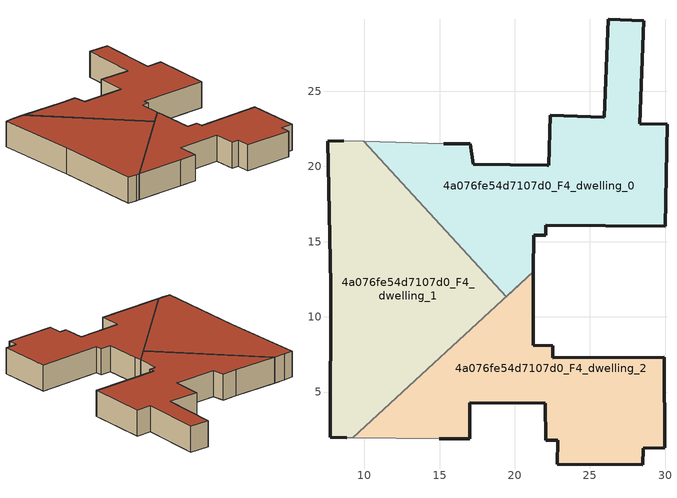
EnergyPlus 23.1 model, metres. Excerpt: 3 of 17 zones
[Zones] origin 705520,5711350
4a076fe54d7107d0_F4_dwelling_0
 floor to 4a076fe54d7107d0_F3_dwelling_0 (EU_floor_Construction): 30.01,16.03 30.12,22.79 28.31,22.83 28.59,29.67 26.22,29.77 25.94,23.26 22.35,23.41 22.26,20.09 22.17,20.09 17.23,20.13 17.05,21.52 15.27,21.5 9.98,21.67 19.44,11.35 21.24,13 21.26,15.43 22.07,15.43 22.07,16.1 z12
 wall outside (EU_wall_Construction): 15.27,21.5 17.05,21.52 17.23,20.13 22.17,20.09 22.26,20.09 22.35,23.41 25.94,23.26 26.22,29.77 28.59,29.67 28.31,22.83 30.12,22.79 30.01,16.03 22.07,16.1 22.07,15.43 21.26,15.43 21.24,13 z12:15
 wall to 4a076fe54d7107d0_F4_dwelling_1 (EU_wall_Construction): 21.24,13 19.44,11.35 9.98,21.67 z12:15
 wall adiabatic (EU_wall_Construction): 9.98,21.67 15.27,21.5 z12:15
 roof outside (EU_roof_Construction): 28.59,29.67 28.31,22.83 30.12,22.79 30.01,16.03 22.07,16.1 22.07,15.43 21.26,15.43 21.24,13 19.44,11.35 9.98,21.67 15.27,21.5 17.05,21.52 17.23,20.13 22.17,20.09 22.26,20.09 22.35,23.41 25.94,23.26 26.22,29.77 z15
4a076fe54d7107d0_F4_dwelling_1
 floor to 4a076fe54d7107d0_F3_dwelling_1 (EU_floor_Construction): 19.44,11.35 9.98,21.67 8.63,21.71 7.56,21.66 7.78,12.14 7.73,2 8.85,1.97 9.22,1.97 21.24,13 z12
 wall outside (EU_wall_Construction): 8.85,1.97 7.73,2 7.78,12.14 7.56,21.66 8.63,21.71 z12:15
 wall adiabatic (EU_wall_Construction): 9.22,1.97 8.85,1.97 / 8.63,21.71 9.98,21.67 z12:15
 wall to 4a076fe54d7107d0_F4_dwelling_2 (EU_wall_Construction): 21.24,13 9.22,1.97 z12:15
 roof outside (EU_roof_Construction): 21.24,13 9.22,1.97 8.85,1.97 7.73,2 7.78,12.14 7.56,21.66 8.63,21.71 9.98,21.67 19.44,11.35 z15
4a076fe54d7107d0_F4_dwelling_2
 floor to 4a076fe54d7107d0_F3_dwelling_2 (EU_floor_Construction): 29.96,1.3 29.93,7.33 22.51,7.28 22.52,8.07 21.23,8.1 21.23,12.09 21.24,13 9.22,1.97 14.98,1.9 17.01,1.9 17.01,4.28 22.02,4.25 22.05,1.79 22.85,1.78 22.84,0.21 28.52,0.18 28.54,1.28 z12
 wall outside (EU_wall_Construction): 21.24,13 21.23,12.09 21.23,8.1 22.52,8.07 22.51,7.28 29.93,7.33 29.96,1.3 28.54,1.28 28.52,0.18 22.84,0.21 22.85,1.78 22.05,1.79 22.02,4.25 17.01,4.28 17.01,1.9 14.98,1.9 z12:15
 wall adiabatic (EU_wall_Construction): 14.98,1.9 9.22,1.97 z12:15
 roof outside (EU_roof_Construction): 29.93,7.33 29.96,1.3 28.54,1.28 28.52,0.18 22.84,0.21 22.85,1.78 22.05,1.79 22.02,4.25 17.01,4.28 17.01,1.9 14.98,1.9 9.22,1.97 21.24,13 21.23,12.09 21.23,8.1 22.52,8.07 22.51,7.28 z15
[Building]
EU S2 Campaign: North Axis=0; Terrain=City; Solar Distribution=FullExterior
[Site:Location]
London: Latitude=51.5; Longitude=-0.5; Time Zone=0; Elevation=25
[SizingPeriod:WeatherFileDays]
AnnualSizingPeriod: Begin Month=1; Begin Day of Month=1; End Month=12; End Day of Month=31; Day of Week for Start Day=Monday; Use Weather File Daylight Saving Period=No; Use Weather File Rain and Snow Indicators=No
[MATERIAL]
EU_InternalMass_Material: Roughness=MediumRough; Thickness=0.1; Conductivity=1; Density=1800; Specific Heat=900; Thermal Absorptance=0.9; Solar Absorptance=0.7; Visible Absorptance=0.7
[MATERIAL:NOMASS] Roughness=MediumRough; Thermal Absorptance=0.9; Solar Absorptance=0.7; Visible Absorptance=0.7
Name | Thermal Resistance
EU_wall_NoMass | 1.04674
EU_roof_NoMass | 4.32442
EU_floor_NoMass | 2.04616
[CONSTRUCTION]
EU_wall_Construction: EU_wall_NoMass
EU_roof_Construction: EU_roof_NoMass
EU_floor_Construction: EU_floor_NoMass
EU_InternalMass_Construction: EU_InternalMass_Material
[ZONE] Type=1; Multiplier=1; Ceiling Height=autocalculate; Floor Area=autocalculate; Part of Total Floor Area=Yes
Name | Volume
4a076fe54d7107d0_F4_dwelling_0 | 403.003
4a076fe54d7107d0_F4_dwelling_1 | 402.988
4a076fe54d7107d0_F4_dwelling_2 | 341.049
[INTERNALMASS] Construction=EU_InternalMass_Construction
Name | Zone or ZoneList | Surface Area
4a076fe54d7107d0_F4_dwelling_0_EU_InternalMass | 4a076fe54d7107d0_F4_dwelling_0 | 134.333
4a076fe54d7107d0_F4_dwelling_1_EU_InternalMass | 4a076fe54d7107d0_F4_dwelling_1 | 134.335
4a076fe54d7107d0_F4_dwelling_2_EU_InternalMass | 4a076fe54d7107d0_F4_dwelling_2 | 113.683
[OTHEREQUIPMENT] Fuel Type=Electricity; Design Level Calculation Method=Watts/Area; Power per Zone Floor Area=1; Fraction Latent=0; Fraction Radiant=0; Fraction Lost=0; Carbon Dioxide Generation Rate=0; EndUse Subcategory=EU_Step8_InternalGains
Name | Zone or ZoneList or Space or SpaceList | Schedule
EU_Step8_InternalGain_4a076fe54d7107d0_F4_dwelling_0_f000 | 4a076fe54d7107d0_F4_dwelling_0 | EU_Step8_GainSchedule_4a076fe54d7107d0_F4_dwelling_0_f000
EU_Step8_InternalGain_4a076fe54d7107d0_F4_dwelling_1_f000 | 4a076fe54d7107d0_F4_dwelling_1 | EU_Step8_GainSchedule_4a076fe54d7107d0_F4_dwelling_1_f000
EU_Step8_InternalGain_4a076fe54d7107d0_F4_dwelling_2_f000 | 4a076fe54d7107d0_F4_dwelling_2 | EU_Step8_GainSchedule_4a076fe54d7107d0_F4_dwelling_2_f000
[ZONEVENTILATION:DESIGNFLOWRATE] Schedule=EU_AlwaysOn; Design Flow Rate Calculation Method=AirChanges/Hour; Air Changes per Hour=0.488719; Ventilation Type=Natural; Fan Pressure Rise=0; Fan Total Efficiency=1; Constant Term Coefficient=1; Temperature Term Coefficient=0; Velocity Term Coefficient=0; Velocity Squared Term Coefficient=0; Minimum Indoor Temperature=-100; Maximum Indoor Temperature=100; Delta Temperature=-100; Minimum Outdoor Temperature=-100; Maximum Outdoor Temperature=100; Maximum Wind Speed=40
Name | Zone or ZoneList or Space or SpaceList
EU_ConstantAir_4a076fe54d7107d0_F4_dwelling_0 | 4a076fe54d7107d0_F4_dwelling_0
EU_ConstantAir_4a076fe54d7107d0_F4_dwelling_1 | 4a076fe54d7107d0_F4_dwelling_1
EU_ConstantAir_4a076fe54d7107d0_F4_dwelling_2 | 4a076fe54d7107d0_F4_dwelling_2
[HVACTEMPLATE:THERMOSTAT] Constant Heating Setpoint=20; Constant Cooling Setpoint=50
EU_HeatOnly_4a076fe54d7107d0_F1_dwelling_1; EU_HeatOnly_4a076fe54d7107d0_F1_dwelling_2; EU_HeatOnly_4a076fe54d7107d0_F1_dwelling_3; EU_HeatOnly_4a076fe54d7107d0_F2_dwelling_0; EU_HeatOnly_4a076fe54d7107d0_F2_dwelling_1; EU_HeatOnly_4a076fe54d7107d0_F2_dwelling_2; EU_HeatOnly_4a076fe54d7107d0_F3_dwelling_0; EU_HeatOnly_4a076fe54d7107d0_F3_dwelling_1; EU_HeatOnly_4a076fe54d7107d0_F3_dwelling_2; EU_HeatOnly_4a076fe54d7107d0_F4_dwelling_0; EU_HeatOnly_4a076fe54d7107d0_F4_dwelling_1; EU_HeatOnly_4a076fe54d7107d0_F4_dwelling_2
[HVACTEMPLATE:ZONE:IDEALLOADSAIRSYSTEM] System Availability Schedule=EU_AlwaysOn; Maximum Heating Supply Air Temperature=50; Minimum Cooling Supply Air Temperature=13; Maximum Heating Supply Air Humidity Ratio=0.0156; Minimum Cooling Supply Air Humidity Ratio=0.0077; Heating Limit=NoLimit; Cooling Limit=NoLimit; Heating Availability Schedule=EU_AlwaysOn; Cooling Availability Schedule=EU_CoolingOff; Dehumidification Control Type=ConstantSensibleHeatRatio; Cooling Sensible Heat Ratio=0.7; Dehumidification Setpoint=60; Humidification Control Type=None; Humidification Setpoint=30; Outdoor Air Method=None; Outdoor Air Flow Rate per Person=0.00944; Outdoor Air Flow Rate per Zone Floor Area=0; Outdoor Air Flow Rate per Zone=0; Demand Controlled Ventilation Type=None; Outdoor Air Economizer Type=NoEconomizer; Heat Recovery Type=None; Sensible Heat Recovery Effectiveness=0.7; Latent Heat Recovery Effectiveness=0.65
Name | Template Thermostat
4a076fe54d7107d0_F4_dwelling_0 | EU_HeatOnly_4a076fe54d7107d0_F4_dwelling_0
4a076fe54d7107d0_F4_dwelling_1 | EU_HeatOnly_4a076fe54d7107d0_F4_dwelling_1
4a076fe54d7107d0_F4_dwelling_2 | EU_HeatOnly_4a076fe54d7107d0_F4_dwelling_2
[SIZING:ZONE] Zone Cooling Design Supply Air Temperature Input Method=SupplyAirTemperature; Zone Cooling Design Supply Air Temperature=13; Zone Heating Design Supply Air Temperature Input Method=SupplyAirTemperature; Zone Heating Design Supply Air Temperature=50; Zone Cooling Design Supply Air Humidity Ratio=0.008; Zone Heating Design Supply Air Humidity Ratio=0.008; Cooling Design Air Flow Method=DesignDay; Cooling Design Air Flow Rate=0; Cooling Minimum Air Flow per Zone Floor Area=0.000762; Cooling Minimum Air Flow=0; Cooling Minimum Air Flow Fraction=0.2; Heating Design Air Flow Method=DesignDay; Heating Design Air Flow Rate=0; Heating Maximum Air Flow per Zone Floor Area=0.002032; Heating Maximum Air Flow=0.141576; Heating Maximum Air Flow Fraction=0.3; Account for Dedicated Outdoor Air System=No; Dedicated Outdoor Air System Control Strategy=NeutralSupplyAir; Dedicated Outdoor Air Low Setpoint Temperature for Design=autosize; Dedicated Outdoor Air High Setpoint Temperature for Design=autosize; Zone Load Sizing Method=Sensible Load Only No Latent Load; Zone Latent Cooling Design Supply Air Humidity Ratio Input Method=HumidityRatioDifference; Zone Cooling Design Supply Air Humidity Ratio Difference=0.005; Zone Latent Heating Design Supply Air Humidity Ratio Input Method=HumidityRatioDifference; Zone Humidification Design Supply Air Humidity Ratio Difference=0.005
4a076fe54d7107d0_F4_dwelling_0; 4a076fe54d7107d0_F4_dwelling_1; 4a076fe54d7107d0_F4_dwelling_2
[SCHEDULE:CONSTANT]
Name | Hourly Value
EU_AlwaysOn | 1
EU_CoolingOff | 0
[SCHEDULE:FILE] Column Number=1; Rows to Skip at Top=0; Number of Hours of Data=8760; Column Separator=Comma; Interpolate to Timestep=No; Minutes per Item=60; Adjust Schedule for Daylight Savings=Yes
Name | File
EU_Step8_GainSchedule_4a076fe54d7107d0_F4_dwelling_0_f000 | ../../schedules/4a076fe54d7107d0/4a076fe54d7107d0_F4_dwelling_0_f000_gain.csv
EU_Step8_GainSchedule_4a076fe54d7107d0_F4_dwelling_1_f000 | ../../schedules/4a076fe54d7107d0/4a076fe54d7107d0_F4_dwelling_1_f000_gain.csv
EU_Step8_GainSchedule_4a076fe54d7107d0_F4_dwelling_2_f000 | ../../schedules/4a076fe54d7107d0/4a076fe54d7107d0_F4_dwelling_2_f000_gain.csv
